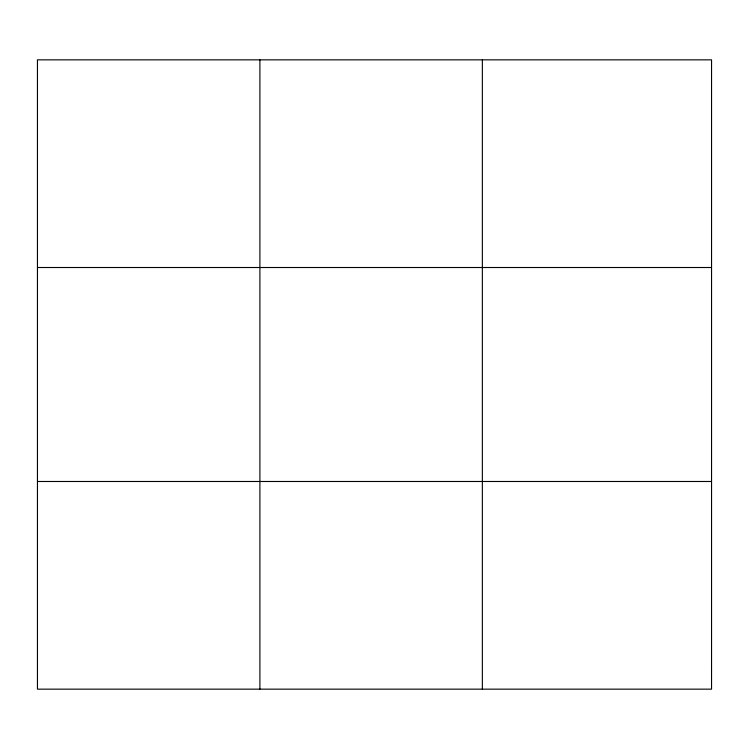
<?xml version="1.0" encoding="UTF-8"?>
<svg xmlns="http://www.w3.org/2000/svg" width="749" height="749" viewBox="0 0 749 749"><rect width="100%" height="100%" fill="white"/><g stroke="black" fill="none" stroke-linecap="round" stroke-linejoin="round"><path stroke-width="1.12" d="M259.903 59.845L259.903 689.155M482.356 59.845L482.356 689.155M37.45 267.515L711.55 267.515M37.45 481.485L711.55 481.485M711.55 671.853L711.55 689.155L37.45 689.155L37.45 59.845L711.55 59.845L711.55 671.853"/></g></svg>
